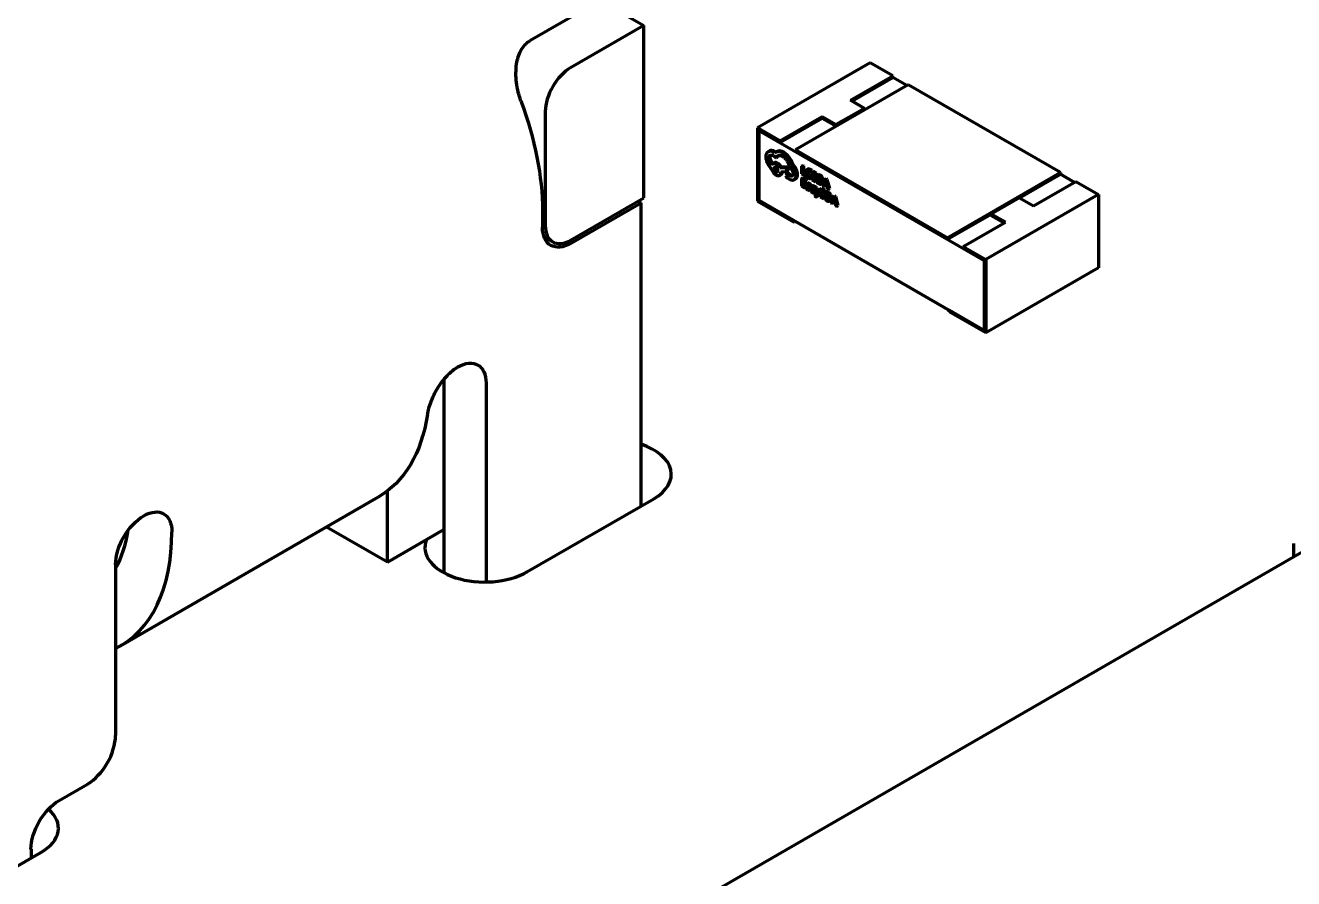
# Model space of a CAD drawing. Header units: millimetres. Extents: x 0 to 1189, y 0 to 841.
# Drawn here: x 632.57 to 638.93, y 229.57 to 233.86 of the extents above; entities that cross this region are included whole.
import ezdxf

# ---------------------------------------------------------------- set-up
doc = ezdxf.new("R2010")
doc.units = ezdxf.units.MM
doc.header["$LTSCALE"] = 0.75
doc.layers.add('Visible', color=7, linetype='Continuous', lineweight=70)

msp = doc.modelspace()

# ---------------------------------------------------------------- linework, layer by layer
at = {"layer": 'Visible', "extrusion": (0, 0.816497, 0.57735)}
for p, q in [((635.4154, 234.0064), (635.6728, 233.8578)), ((635.3832, 233.9434), (635.1004, 233.7801)), ((635.6728, 233.8578), (635.3051, 233.6455)), ((635.6728, 232.9923), (635.6728, 233.8578)), ((636.808, 233.6699), (636.2423, 233.3433)), ((636.9211, 233.6045), (636.808, 233.6699)), ((636.709, 233.4821), (636.9211, 233.6045)), ((636.7161, 233.478), (636.9211, 233.5964)), ((636.9211, 233.5964), (636.9211, 233.6045)), ((636.9919, 233.5556), (636.9211, 233.5964)), ((636.9989, 233.5596), (636.4332, 233.233)), ((637.7626, 233.1187), (636.9989, 233.5596)), ((636.7797, 233.4412), (636.709, 233.4821)), ((635.1778, 233.4251), (635.1778, 232.8535)), ((636.3555, 233.2779), (636.5676, 233.4004)), ((636.5676, 233.4004), (636.6383, 233.3596)), ((636.5676, 233.3923), (636.5676, 233.4004)), ((636.7797, 233.4412), (636.6383, 233.3596)), ((636.7797, 233.4331), (636.7797, 233.4412)), ((636.3555, 233.2779), (636.2423, 233.3433)), ((636.2423, 233.3433), (636.2423, 232.9758)), ((636.2494, 233.331), (636.2494, 232.9799)), ((636.3555, 233.2698), (636.2494, 233.331)), ((636.2494, 233.331), (637.3808, 232.6778)), ((636.2494, 233.331), (636.2494, 232.9799)), ((636.3555, 233.2698), (636.5676, 233.3923)), ((636.5676, 233.3923), (636.6383, 233.3514)), ((636.6383, 233.3514), (636.6383, 233.3596)), ((636.3555, 233.2698), (636.3555, 233.2779)), ((636.2958, 233.2234), (636.3029, 233.2274)), ((636.3339, 233.2209), (636.341, 233.225)), ((636.4332, 233.233), (637.1969, 232.7921)), ((636.4332, 233.233), (636.4332, 233.2249)), ((636.4332, 233.2249), (637.1969, 232.784)), ((636.3195, 233.1635), (636.3266, 233.1676)), ((636.3361, 233.1926), (636.3432, 233.1967)), ((636.3542, 233.1422), (636.3613, 233.1463)), ((636.3862, 233.1431), (636.3542, 233.1422)), ((636.3933, 233.1471), (636.3613, 233.1463)), ((636.3862, 233.1431), (636.3933, 233.1471)), ((636.3936, 233.1242), (636.3862, 233.1431)), ((636.4007, 233.1283), (636.3933, 233.1471)), ((636.4003, 233.1842), (636.4074, 233.1883)), ((636.4015, 233.1469), (636.4034, 233.1458)), ((636.4132, 233.155), (636.4202, 233.1591)), ((636.4643, 233.1512), (636.4713, 233.1553)), ((636.4686, 233.1487), (636.4643, 233.1512)), ((636.4643, 233.1512), (636.4643, 233.1125)), ((636.4686, 233.1487), (636.4757, 233.1528)), ((636.4686, 233.1144), (636.4686, 233.1487)), ((636.4757, 233.1528), (636.4713, 233.1553)), ((636.4757, 233.1185), (636.4757, 233.1528)), ((636.3532, 233.1049), (636.3603, 233.109)), ((636.3602, 233.1231), (636.3936, 233.1242)), ((636.3602, 233.1203), (636.3602, 233.1231)), ((636.3874, 233.1098), (636.3945, 233.1139)), ((636.3922, 233.0925), (636.4063, 233.0844)), ((636.3936, 233.1242), (636.4007, 233.1283)), ((636.4048, 233.102), (636.3941, 233.1082)), ((636.4119, 233.1061), (636.4012, 233.1123)), ((636.4048, 233.102), (636.4119, 233.1061)), ((636.427, 233.0836), (636.4341, 233.0877)), ((636.4643, 233.1125), (636.482, 233.1023)), ((636.4643, 233.0898), (636.4713, 233.0938)), ((636.4816, 233.0798), (636.4643, 233.0898)), ((636.4643, 233.0898), (636.4643, 233.051)), ((636.4686, 233.1144), (636.4757, 233.1185)), ((636.482, 233.1067), (636.4686, 233.1144)), ((636.4686, 233.0704), (636.4686, 233.0828)), ((636.4686, 233.0828), (636.4816, 233.0753)), ((636.4886, 233.0839), (636.4713, 233.0938)), ((636.484, 233.1137), (636.4757, 233.1185)), ((636.4757, 233.0745), (636.4757, 233.0787)), ((636.4816, 233.0798), (636.4886, 233.0839)), ((636.4816, 233.0753), (636.4816, 233.0798)), ((636.4816, 233.0753), (636.4886, 233.0794)), ((636.482, 233.1067), (636.4854, 233.1086)), ((636.482, 233.1023), (636.482, 233.1067)), ((636.482, 233.1023), (636.4869, 233.1051)), ((636.4883, 233.1324), (636.4954, 233.1365)), ((636.4886, 233.0794), (636.4886, 233.0839)), ((636.5085, 233.1248), (636.5155, 233.1289)), ((636.5085, 233.1196), (636.5085, 233.1248)), ((636.5085, 233.1196), (636.5155, 233.1236)), ((636.5085, 233.0934), (636.5152, 233.0972)), ((636.5085, 233.0886), (636.5085, 233.0934)), ((636.5085, 233.0886), (636.5152, 233.0925)), ((636.5152, 233.1218), (636.5223, 233.1259)), ((636.5325, 233.1119), (636.5152, 233.1218)), ((636.5152, 233.1218), (636.5152, 233.0831)), ((636.5152, 233.0831), (636.5332, 233.0727)), ((636.5155, 233.1236), (636.5155, 233.1289)), ((636.5195, 233.1025), (636.5195, 233.1149)), ((636.5195, 233.1149), (636.5325, 233.1074)), ((636.5195, 233.1025), (636.5266, 233.1066)), ((636.5315, 233.0956), (636.5195, 233.1025)), ((636.5195, 233.085), (636.5195, 233.098)), ((636.5195, 233.098), (636.5315, 233.0911)), ((636.5195, 233.085), (636.5266, 233.0891)), ((636.5332, 233.0771), (636.5195, 233.085)), ((636.5395, 233.1159), (636.5223, 233.1259)), ((636.5266, 233.1066), (636.5266, 233.1108)), ((636.5386, 233.0996), (636.5266, 233.1066)), ((636.5266, 233.0891), (636.5266, 233.094)), ((636.5396, 233.0816), (636.5266, 233.0891)), ((636.5315, 233.0956), (636.5386, 233.0996)), ((636.5315, 233.0911), (636.5315, 233.0956)), ((636.5315, 233.0911), (636.5386, 233.0952)), ((636.5325, 233.1119), (636.5395, 233.1159)), ((636.5325, 233.1074), (636.5325, 233.1119)), ((636.5325, 233.1074), (636.5395, 233.1115)), ((636.5332, 233.0771), (636.5396, 233.0808)), ((636.5332, 233.0727), (636.5332, 233.0771)), ((636.5332, 233.0727), (636.5396, 233.0763)), ((636.5386, 233.0952), (636.5386, 233.0996)), ((636.5395, 233.1115), (636.5395, 233.1159)), ((636.5396, 233.1078), (636.5466, 233.1118)), ((636.5491, 233.1022), (636.5396, 233.1078)), ((636.5396, 233.1078), (636.5396, 233.069)), ((636.5439, 233.1008), (636.5439, 233.0709)), ((636.549, 233.0979), (636.5439, 233.1008)), ((636.5439, 233.0709), (636.551, 233.075)), ((636.5562, 233.1063), (636.5466, 233.1118)), ((636.551, 233.0966), (636.551, 233.075)), ((636.551, 233.075), (636.5558, 233.0722)), ((636.5815, 233.0835), (636.5688, 233.0522)), ((636.5832, 233.0749), (636.5781, 233.0617)), ((636.5815, 233.0835), (636.5886, 233.0876)), ((636.5862, 233.0809), (636.5815, 233.0835)), ((636.5838, 233.0773), (636.5837, 233.0773)), ((636.5862, 233.0809), (636.5932, 233.0849)), ((636.5989, 233.0347), (636.5862, 233.0809)), ((636.5932, 233.0849), (636.5886, 233.0876)), ((636.606, 233.0388), (636.5932, 233.0849)), ((637.1969, 232.7921), (637.7626, 233.1187)), ((637.5575, 232.9922), (637.7626, 233.1106)), ((637.7626, 233.1187), (637.7626, 233.1106)), ((637.8333, 233.0697), (637.7626, 233.1106)), ((636.4643, 233.051), (636.4823, 233.0406)), ((636.4686, 233.0704), (636.4757, 233.0745)), ((636.4806, 233.0635), (636.4686, 233.0704)), ((636.4686, 233.0529), (636.4686, 233.066)), ((636.4686, 233.066), (636.4806, 233.059)), ((636.4686, 233.0529), (636.4757, 233.057)), ((636.4823, 233.045), (636.4686, 233.0529)), ((636.4877, 233.0676), (636.4757, 233.0745)), ((636.4757, 233.057), (636.4757, 233.0619)), ((636.4876, 233.0501), (636.4757, 233.057)), ((636.4806, 233.0635), (636.4877, 233.0676)), ((636.4806, 233.059), (636.4806, 233.0635)), ((636.4806, 233.059), (636.4877, 233.0631)), ((636.4823, 233.045), (636.4865, 233.0474)), ((636.4823, 233.0406), (636.4823, 233.045)), ((636.4823, 233.0406), (636.4866, 233.0431)), ((636.4877, 233.0631), (636.4877, 233.0676)), ((636.4883, 233.0507), (636.4954, 233.0547)), ((636.4887, 233.0627), (636.4958, 233.0667)), ((636.4887, 233.0627), (636.4887, 233.0579)), ((636.5014, 233.0472), (636.4943, 233.0501)), ((636.5014, 233.0435), (636.4958, 233.0458)), ((636.4998, 233.0325), (636.5014, 233.0334)), ((636.5013, 233.0339), (636.5014, 233.0339)), ((636.5014, 233.0408), (636.5014, 233.0435)), ((636.5014, 233.0339), (636.5014, 233.0296)), ((636.5014, 233.0296), (636.5056, 233.0272)), ((636.5056, 233.0272), (636.5056, 233.045)), ((636.5056, 233.0272), (636.5127, 233.0312)), ((636.5113, 233.0299), (636.517, 233.0331)), ((636.5113, 233.0299), (636.5113, 233.0248)), ((636.5127, 233.0478), (636.5127, 233.049)), ((636.5127, 233.0312), (636.5127, 233.0387)), ((636.5131, 233.048), (636.5201, 233.0521)), ((636.5258, 233.018), (636.5328, 233.0221)), ((636.5263, 233.0423), (636.5334, 233.0464)), ((636.5263, 233.0376), (636.5263, 233.0423)), ((636.5263, 233.0376), (636.53, 233.0397)), ((636.5297, 233.0409), (636.5367, 233.045)), ((636.5344, 233.0382), (636.5297, 233.0409)), ((636.5297, 233.0409), (636.5391, 233.0079)), ((636.5334, 233.0431), (636.5334, 233.0464)), ((636.5344, 233.0382), (636.5414, 233.0423)), ((636.5406, 233.0138), (636.5344, 233.0382)), ((636.5414, 233.0423), (636.5367, 233.045)), ((636.5396, 233.069), (636.5488, 233.0637)), ((636.5406, 233.0138), (636.5424, 233.0149)), ((636.5411, 233.0112), (636.5406, 233.0138)), ((636.5411, 233.0112), (636.5413, 233.0113)), ((636.5461, 233.0243), (636.5414, 233.0423)), ((636.5483, 233.0302), (636.5418, 233.0131)), ((636.5418, 233.0021), (636.5527, 233.0277)), ((636.5439, 233.0709), (636.5488, 233.0681)), ((636.5483, 233.0302), (636.5554, 233.0343)), ((636.5527, 233.0277), (636.5483, 233.0302)), ((636.5489, 233.0062), (636.5572, 233.0258)), ((636.5527, 233.0277), (636.5572, 233.0303)), ((636.5572, 233.0332), (636.5554, 233.0343)), ((636.5572, 233.0361), (636.5643, 233.0402)), ((636.5745, 233.0261), (636.5572, 233.0361)), ((636.5572, 233.0361), (636.5572, 232.9974)), ((636.5615, 233.0168), (636.5615, 233.0292)), ((636.5615, 233.0292), (636.5745, 233.0217)), ((636.5615, 233.0168), (636.5686, 233.0208)), ((636.5735, 233.0098), (636.5615, 233.0168)), ((636.5615, 232.9993), (636.5615, 233.0123)), ((636.5615, 233.0123), (636.5735, 233.0054)), ((636.5623, 233.0618), (636.5693, 233.0659)), ((636.5816, 233.0302), (636.5643, 233.0402)), ((636.5686, 233.0208), (636.5686, 233.0251)), ((636.5806, 233.0139), (636.5686, 233.0208)), ((636.5688, 233.0522), (636.5735, 233.0494)), ((636.5735, 233.0494), (636.5768, 233.0581)), ((636.5735, 233.0494), (636.5806, 233.0535)), ((636.5735, 233.0098), (636.5806, 233.0139)), ((636.5745, 233.0261), (636.5816, 233.0302)), ((636.5745, 233.0217), (636.5745, 233.0261)), ((636.5745, 233.0217), (636.5816, 233.0258)), ((636.5768, 233.0581), (636.5907, 233.0501)), ((636.5781, 233.0617), (636.5852, 233.0658)), ((636.5781, 233.0617), (636.5894, 233.0552)), ((636.5806, 233.0535), (636.5813, 233.0555)), ((636.5806, 233.0095), (636.5806, 233.0139)), ((636.5816, 233.0258), (636.5816, 233.0302)), ((636.5816, 233.022), (636.5887, 233.0261)), ((636.5912, 233.0165), (636.5816, 233.022)), ((636.5816, 233.022), (636.5816, 232.9833)), ((636.5894, 233.0552), (636.5843, 233.0743)), ((636.586, 233.0679), (636.5852, 233.0658)), ((636.5852, 233.0658), (636.5868, 233.0649)), ((636.5859, 233.0151), (636.5859, 232.9852)), ((636.591, 233.0121), (636.5859, 233.0151)), ((636.5982, 233.0206), (636.5887, 233.0261)), ((636.5907, 233.0501), (636.5942, 233.0375)), ((636.5942, 233.0375), (636.5989, 233.0347)), ((636.5989, 233.0347), (636.606, 233.0388)), ((637.6283, 232.9513), (637.8404, 233.0738)), ((637.8404, 233.0738), (637.9535, 233.0085)), ((635.3051, 232.7801), (635.6728, 232.9923)), ((635.3051, 232.7637), (635.6587, 232.9679)), ((635.6445, 232.976), (635.6587, 232.9679)), ((635.6587, 231.4451), (635.6587, 232.9679)), ((636.2423, 232.9758), (636.4262, 232.8697)), ((636.2494, 232.9799), (636.4262, 232.8779)), ((636.2494, 232.9799), (637.3808, 232.3267)), ((636.5305, 233.0044), (636.5376, 233.0085)), ((636.5305, 233.0044), (636.5305, 233.0001)), ((636.5391, 233.0079), (636.5372, 233.0039)), ((636.5385, 232.9977), (636.5456, 233.0018)), ((636.5413, 233.0112), (636.5411, 233.0112)), ((636.5572, 232.9974), (636.5753, 232.9869)), ((636.5615, 232.9993), (636.5686, 233.0034)), ((636.5753, 232.9914), (636.5615, 232.9993)), ((636.5686, 233.0034), (636.5686, 233.0082)), ((636.5816, 232.9959), (636.5686, 233.0034)), ((636.5735, 233.0054), (636.5735, 233.0098)), ((636.5735, 233.0054), (636.5806, 233.0095)), ((636.5753, 232.9914), (636.5816, 232.995)), ((636.5753, 232.9869), (636.5753, 232.9914)), ((636.5753, 232.9869), (636.5816, 232.9906)), ((636.5816, 232.9833), (636.5908, 232.978)), ((636.5859, 232.9852), (636.593, 232.9893)), ((636.5859, 232.9852), (636.5908, 232.9824)), ((636.593, 233.0109), (636.593, 232.9893)), ((636.593, 232.9893), (636.5979, 232.9865)), ((636.6043, 232.9761), (636.6113, 232.9802)), ((636.6236, 232.9978), (636.6108, 232.9664)), ((636.6108, 232.9664), (636.6156, 232.9637)), ((636.6156, 232.9637), (636.6188, 232.9724)), ((636.6156, 232.9637), (636.6226, 232.9678)), ((636.6188, 232.9724), (636.6328, 232.9643)), ((636.6252, 232.9892), (636.6202, 232.976)), ((636.6202, 232.976), (636.6272, 232.9801)), ((636.6202, 232.976), (636.6314, 232.9695)), ((636.6226, 232.9678), (636.6234, 232.9698)), ((636.6236, 232.9978), (636.6306, 233.0019)), ((636.6282, 232.9951), (636.6236, 232.9978)), ((636.6258, 232.9915), (636.6257, 232.9916)), ((636.6314, 232.9695), (636.6263, 232.9885)), ((636.628, 232.9822), (636.6272, 232.9801)), ((636.6272, 232.9801), (636.6288, 232.9791)), ((636.6282, 232.9951), (636.6353, 232.9992)), ((636.641, 232.949), (636.6282, 232.9951)), ((636.6353, 232.9992), (636.6306, 233.0019)), ((636.6328, 232.9643), (636.6362, 232.9518)), ((636.648, 232.9531), (636.6353, 232.9992)), ((636.6362, 232.9518), (636.641, 232.949)), ((636.641, 232.949), (636.648, 232.9531)), ((637.9535, 233.0085), (637.3878, 232.6819)), ((637.5575, 232.9922), (637.4161, 232.9105)), ((637.5575, 232.9922), (637.6283, 232.9513)), ((637.9535, 233.0085), (637.9535, 232.6411)), ((635.1637, 232.927), (635.1637, 232.8454)), ((637.1969, 232.784), (637.4161, 232.9105)), ((637.4161, 232.9024), (637.4161, 232.9105)), ((637.4868, 232.8697), (637.4161, 232.9105)), ((637.4798, 232.8656), (637.4161, 232.9024)), ((636.4262, 232.8697), (636.4262, 232.8779)), ((636.4332, 232.8738), (636.4262, 232.8697)), ((637.2747, 232.7472), (637.4868, 232.8697)), ((635.1715, 232.7963), (635.2151, 232.7711)), ((637.1969, 232.7921), (637.1969, 232.784)), ((637.2747, 232.7472), (637.3878, 232.6819)), ((637.2747, 232.7391), (637.2747, 232.7472)), ((637.2747, 232.7391), (637.3808, 232.6778)), ((637.3808, 232.6778), (637.3808, 232.3267)), ((637.3808, 232.6778), (637.3808, 232.3267)), ((637.3878, 232.6819), (637.3878, 232.3145)), ((637.9535, 232.6411), (637.3878, 232.3145)), ((637.3808, 232.3267), (637.204, 232.4288)), ((637.204, 232.4206), (637.204, 232.4288)), ((637.3878, 232.3145), (637.204, 232.4206)), ((634.6687, 232.0809), (634.6687, 231.1106)), ((634.8808, 232.0615), (634.8808, 231.0638)), ((639.6721, 231.6163), (634.4899, 228.6243)), ((634.3391, 231.4893), (633.0451, 230.7422)), ((634.3859, 231.1634), (634.3859, 231.5207)), ((635.086, 231.1145), (635.7224, 231.4819)), ((634.3859, 231.1634), (634.0802, 231.3399)), ((634.3859, 231.1634), (634.6687, 231.3267)), ((638.9333, 231.2569), (638.9333, 231.1897)), ((633.0212, 231.1512), (633.0212, 230.2938)), ((632.7383, 229.9672), (632.8797, 230.0489)), ((632.2221, 229.461), (632.6464, 229.7059)), ((632.5969, 229.7223), (632.5969, 229.6774))]:
    msp.add_line(p, q, dxfattribs=at)
at = {"layer": 'Visible', "extrusion": (-1e-16, -1e-16, -1)}
msp.add_arc((-636.3483, 233.1358), 0.00992, 287.9861, 300.75635, dxfattribs=at)
at = {"layer": 'Visible'}
for centre, major_axis, ratio, start_param, end_param in [((635.3051, 233.4986), (0.09, 0.1559), 0.57735, 0.785398, 2.356194), ((636.3248, 233.1685), (-0.0282, 0.0553), 0.553213, -0.705354, 0.029236), ((636.3319, 233.1726), (-0.0282, 0.0553), 0.553213, -0.705354, 0.029236), ((636.375, 233.1181), (-0.0386, 0.1041), 0.491604, -0.535735, -0.055752), ((636.382, 233.1222), (-0.0386, 0.1041), 0.491604, -0.535735, -0.055752), ((636.3697, 233.1557), (-0.0339, 0.0652), 0.554388, -1.417289, -0.714519), ((636.3768, 233.1598), (-0.0339, 0.0652), 0.554388, -1.417289, -0.714519), ((636.3967, 233.2738), (0.0639, 0.1476), 0.666753, 2.660888, 2.930828), ((636.3356, 233.1347), (-0.017, 0.0289), 0.596631, 4.624669, 5.472477), ((636.3426, 233.1387), (-0.017, 0.0289), 0.596631, 4.624669, 5.472477), ((636.3683, 233.1715), (-0.0383, 0.0552), 0.502352, 4.091509, 4.596571), ((636.3754, 233.1756), (-0.0383, 0.0552), 0.502352, 4.091509, 4.596571), ((636.401, 233.1341), (-0.025, 0.051), 0.537753, 2.54468, 3.215951), ((636.4081, 233.1382), (-0.025, 0.051), 0.537753, 3.178467, 3.215951), ((637.9348, 233.4321), (1.4507, 0.3192), 0.148855, 3.108847, 3.185894), ((636.312, 233.0522), (0.2014, 0.0643), 0.308834, 0.143745, 0.273833), ((636.3191, 233.0563), (0.2014, 0.0643), 0.308834, 0.143745, 0.273833), ((634.9385, 231.5146), (1.6166, 1.5785), 0.109901, -0.02302, 0.030845), ((635.8871, 232.8111), (0.6735, 0.2738), 0.177441, -0.072002, 0.032442), ((635.4758, 234.6831), (-1.0834, 1.6164), 0.05128, 3.136693, 3.217954), ((632.7927, 237.9085), (-3.7775, 4.842), 0.034864, 3.134509, 3.186252), ((637.0811, 233.6102), (0.5906, 0.5743), 0.135839, 3.111025, 3.180015), ((636.5735, 232.9243), (-0.0819, 0.1221), 0.104813, -0.009222, 0.154953), ((636.5852, 233.1303), (0.092, 0.0922), 0.261584, 3.080338, 3.211311), ((636.1617, 233.9249), (-0.3375, 0.8927), 0.062787, 3.064998, 3.183795), ((636.4178, 233.2644), (-0.0811, 0.2286), 0.109765, 3.013588, 3.170755), ((636.5922, 233.1343), (0.0921, 0.0921), 0.261586, 3.083872, 3.190808), ((636.6193, 233.0485), (0.108, 0.0049), 0.319084, 3.126988, 3.275741), ((636.9551, 233.5857), (0.4402, 0.5643), 0.187098, 3.104734, 3.167739), ((636.6436, 232.9602), (-0.1313, 0.0814), 0.094143, 0.144925, 0.352859), ((636.321, 233.4088), (-0.2048, 0.3908), 0.096093, 2.991007, 3.117389), ((636.4584, 233.064), (-0.0682, 0.0401), 0.149517, 3.38059, 3.658147), ((636.2667, 233.3275), (-0.2594, 0.3092), 0.084584, 3.097968, 3.242049), ((636.1684, 233.0074), (0.359, 0.0151), 0.171204, -0.007181, 0.081368), ((636.4654, 233.0681), (-0.0682, 0.0401), 0.149517, 3.483695, 3.658147), ((636.2738, 233.3315), (-0.2594, 0.3092), 0.084584, 3.126676, 3.205161), ((635.5018, 235.1809), (-1.0567, 2.1146), 0.047158, 3.070324, 3.14354), ((634.7292, 237.4941), (-1.8321, 4.4327), 0.041368, 3.087819, 3.144499), ((635.5089, 235.185), (-1.0567, 2.1146), 0.047158, 3.070324, 3.106901), ((632.7857, 237.9044), (-3.7775, 4.842), 0.034864, 3.134509, 3.186252), ((634.9805, 231.4289), (1.6166, 1.5785), 0.109901, -0.02302, 0.030845), ((635.5439, 235.0952), (-1.0567, 2.1146), 0.047158, 3.070324, 3.14354), ((634.7713, 237.4084), (-1.8321, 4.4328), 0.041368, 3.087819, 3.144499), ((635.5509, 235.0993), (-1.0567, 2.1146), 0.047158, 3.070324, 3.106901), ((635.9291, 232.7254), (0.6735, 0.2738), 0.177441, -0.072002, 0.032442), ((635.5178, 234.5973), (-1.0834, 1.6164), 0.05128, 3.136693, 3.217954), ((632.8277, 237.8187), (-3.7775, 4.842), 0.034864, 3.134509, 3.186252), ((632.8347, 237.8228), (-3.7775, 4.842), 0.034864, 3.134509, 3.186252), ((635.3051, 232.927), (0.09, 0.1559), 0.57735, 2.356194, 3.926991), ((635.5103, 231.6044), (0.3, 0), 0.57735, -0.785398, 1.0533), ((632.4201, 231.8248), (-0.475, 0.8227), 0.57735, 3.464036, 3.773978), ((632.4201, 231.8248), (-0.625, 1.0825), 0.57735, 3.103957, 3.926991), ((634.8739, 231.2369), (0.3, 0), 0.57735, 2.911046, 5.497787), ((632.8797, 230.2122), (0.1, 0.1732), 0.57735, 3.926991, 5.497787), ((632.4342, 229.8284), (0.3, 0), 0.57735, -0.785398, 0.583912)]:
    msp.add_ellipse(centre, major_axis=major_axis, ratio=ratio, start_param=start_param, end_param=end_param, dxfattribs=at)
at = {"layer": 'Visible', "extrusion": (0, -3e-16, -1)}
msp.add_ellipse((634.2798, 233.4373), major_axis=(-0.625, 1.0825), ratio=0.57735, start_param=1.85554, end_param=2.356194, dxfattribs=at)
at = {"layer": 'Visible', "extrusion": (-3e-16, -2e-16, -1)}
for centre, major_axis, ratio, start_param, end_param in [((636.3279, 233.1877), (-0.0148, 0.0178), 0.413003, 0.840225, 1.634144), ((636.7567, 232.8495), (-0.2405, 0.1906), 0.028433, -0.215666, -0.079419)]:
    msp.add_ellipse(centre, major_axis=major_axis, ratio=ratio, start_param=start_param, end_param=end_param, dxfattribs=at)
at = {"layer": 'Visible', "extrusion": (-4e-16, -1e-16, -1)}
for centre, major_axis, ratio, start_param, end_param in [((637.0439, 233.8933), (0.5455, 0.7966), 0.14791, 3.130211, 3.21592), ((637.051, 233.8974), (0.5455, 0.7966), 0.14791, 3.130211, 3.21592), ((635.1262, 231.9289), (1.3729, 1.1257), 0.070289, -0.026486, 0.057567)]:
    msp.add_ellipse(centre, major_axis=major_axis, ratio=ratio, start_param=start_param, end_param=end_param, dxfattribs=at)
at = {"layer": 'Visible', "extrusion": (-2e-16, -2e-16, -1)}
for centre, major_axis, ratio, start_param, end_param in [((636.331, 233.5467), (-0.1793, 0.4528), 0.121998, 3.173048, 3.2943), ((636.3381, 233.5507), (-0.1793, 0.4528), 0.121998, 3.178831, 3.2943), ((635.0891, 234.9313), (-1.4334, 1.909), 0.02264, 3.11145, 3.194626), ((635.3051, 232.927), (0.1, 0.1732), 0.57735, 2.356194, 3.926991), ((634.7394, 231.9799), (0.1, 0.1732), 0.57735, -0.785398, 0.785398), ((633.1626, 231.2328), (0.1, 0.1732), 0.57735, 3.926991, 7.068583), ((632.7383, 229.8039), (0.1, 0.1732), 0.57735, 3.926991, 5.497787)]:
    msp.add_ellipse(centre, major_axis=major_axis, ratio=ratio, start_param=start_param, end_param=end_param, dxfattribs=at)
at = {"layer": 'Visible', "extrusion": (-1e-16, -3e-16, -1)}
msp.add_ellipse((636.5403, 233.0166), major_axis=(-0.0241, 0.027), ratio=0.193771, start_param=-0.214027, end_param=0.109376, dxfattribs=at)
at = {"layer": 'Visible', "extrusion": (0, -1e-16, -1)}
msp.add_ellipse((633.7141, 232.5719), major_axis=(-0.625, 1.0825), ratio=0.57735, start_param=2.516885, end_param=3.141593, dxfattribs=at)
at = {"layer": 'Visible'}
for points, knots in [([(635.0552, 233.4796), (635.045, 233.5071), (635.0372, 233.5388), (635.0295, 233.6027), (635.0296, 233.6349), (635.0375, 233.6875), (635.0445, 233.712), (635.067, 233.7531), (635.0825, 233.7698), (635.1004, 233.7801)], [-0.09817288, -0.09817288, -0.09817288, -0.09817288, -0.08911996, -0.08911996, -0.08006704, -0.08006704, -0.07249006, -0.07249006, -0.06491309, -0.06491309, -0.06491309, -0.06491309]), ([(636.2958, 233.2234), (636.2922, 233.2213), (636.2894, 233.218), (636.2856, 233.2095), (636.2846, 233.2043), (636.2846, 233.1984)], [-0.004286491, -0.004286491, -0.004286491, -0.004286491, -0.002143004, -0.002143004, 0, 0, 0, 0]), ([(636.2996, 233.1903), (636.2996, 233.1939), (636.3002, 233.1971), (636.3026, 233.2024), (636.3044, 233.2044), (636.3089, 233.207), (636.3115, 233.2075), (636.3173, 233.2069), (636.3204, 233.2059), (636.3235, 233.2041)], [-0.005326901, -0.005326901, -0.005326901, -0.005326901, -0.004007531, -0.004007531, -0.002663451, -0.002663451, -0.00131937, -0.00131937, 0, 0, 0, 0]), ([(636.3067, 233.1944), (636.3067, 233.198), (636.3073, 233.2012), (636.309, 233.205), (636.3097, 233.2062), (636.3105, 233.2071)], [-0.005326901, -0.005326901, -0.005326901, -0.005326901, -0.004007531, -0.004007531, -0.003379198, -0.003379198, -0.003379198, -0.003379198]), ([(636.3361, 233.1926), (636.3373, 233.1959), (636.3389, 233.1985), (636.3431, 233.2027), (636.3456, 233.2041), (636.3512, 233.2055), (636.3543, 233.2055), (636.3609, 233.2041), (636.3645, 233.2027), (636.3681, 233.2006)], [-0.005966052, -0.005966052, -0.005966052, -0.005966052, -0.004463497, -0.004463497, -0.002980036, -0.002980036, -0.001522755, -0.001522755, 0, 0, 0, 0]), ([(636.2846, 233.1984), (636.2846, 233.1929), (636.2855, 233.187), (636.2889, 233.1747), (636.2914, 233.1685), (636.2946, 233.1626)], [-0.004041632, -0.004041632, -0.004041632, -0.004041632, -0.00202035, -0.00202035, 0, 0, 0, 0]), ([(636.3139, 233.1567), (636.3118, 233.159), (636.3098, 233.1616), (636.3063, 233.1672), (636.3048, 233.1701), (636.3023, 233.176), (636.3013, 233.1789), (636.3, 233.1847), (636.2996, 233.1876), (636.2996, 233.1903)], [-0.003926653, -0.003926653, -0.003926653, -0.003926653, -0.002936284, -0.002936284, -0.001949231, -0.001949231, -0.000991629, -0.000991629, 0, 0, 0, 0]), ([(636.319, 233.1632), (636.3176, 233.1649), (636.3163, 233.1666), (636.3134, 233.1713), (636.3118, 233.1742), (636.3093, 233.1801), (636.3084, 233.183), (636.307, 233.1888), (636.3067, 233.1917), (636.3067, 233.1944)], [-0.00360109, -0.00360109, -0.00360109, -0.00360109, -0.002936284, -0.002936284, -0.001949231, -0.001949231, -0.000991629, -0.000991629, 0, 0, 0, 0]), ([(636.3364, 233.1619), (636.3339, 233.1634), (636.3315, 233.1643), (636.3268, 233.1652), (636.3247, 233.1652), (636.3207, 233.1643), (636.319, 233.1634), (636.316, 233.1606), (636.3148, 233.1589), (636.3139, 233.1567)], [-0.004130126, -0.004130126, -0.004130126, -0.004130126, -0.003085193, -0.003085193, -0.002073142, -0.002073142, -0.001037685, -0.001037685, 0, 0, 0, 0]), ([(636.3434, 233.166), (636.341, 233.1674), (636.3385, 233.1684), (636.3339, 233.1693), (636.3318, 233.1693), (636.3287, 233.1686), (636.3276, 233.1682), (636.3266, 233.1676)], [-0.004130126, -0.004130126, -0.004130126, -0.004130126, -0.003085193, -0.003085193, -0.002073142, -0.002073142, -0.001475113, -0.001475113, -0.001475113, -0.001475113]), ([(636.3361, 233.1447), (636.3355, 233.1451), (636.3348, 233.1454), (636.3336, 233.1458), (636.333, 233.1459), (636.3313, 233.146), (636.3302, 233.1458), (636.3286, 233.1448), (636.3279, 233.144), (636.327, 233.142), (636.3268, 233.1407), (636.3268, 233.1379), (636.327, 233.1364), (636.3279, 233.1334), (636.3286, 233.1319), (636.3302, 233.1289), (636.3313, 233.1275), (636.333, 233.1257), (636.3336, 233.1251), (636.3348, 233.1241), (636.3355, 233.1236), (636.3361, 233.1232)], [-0.004146106, -0.004146106, -0.004146106, -0.004146106, -0.00387076, -0.00387076, -0.003601393, -0.003601393, -0.003083102, -0.003083102, -0.002583847, -0.002583847, -0.002073053, -0.002073053, -0.001562259, -0.001562259, -0.001063004, -0.001063004, -0.000544713, -0.000544713, -0.000275346, -0.000275346, 0, 0, 0, 0]), ([(636.3341, 233.1456), (636.334, 233.1449), (636.3339, 233.1442), (636.3339, 233.142), (636.3341, 233.1405), (636.335, 233.1375), (636.3357, 233.1359), (636.3373, 233.133), (636.3383, 233.1316), (636.34, 233.1297), (636.3406, 233.1292), (636.3419, 233.1281), (636.3425, 233.1277), (636.3432, 233.1273)], [-0.002360985, -0.002360985, -0.002360985, -0.002360985, -0.002073053, -0.002073053, -0.001562259, -0.001562259, -0.001063004, -0.001063004, -0.000544713, -0.000544713, -0.000275346, -0.000275346, 0, 0, 0, 0]), ([(636.3137, 233.1384), (636.3145, 233.1352), (636.3156, 233.132), (636.3186, 233.1257), (636.3203, 233.1226), (636.3243, 233.117), (636.3265, 233.1145), (636.3313, 233.1099), (636.3338, 233.108), (636.3364, 233.1066)], [-0.004229009, -0.004229009, -0.004229009, -0.004229009, -0.003170368, -0.003170368, -0.002124712, -0.002124712, -0.001080746, -0.001080746, 0, 0, 0, 0]), ([(634.5866, 231.9048), (634.5895, 231.9235), (634.5954, 231.9459), (634.6133, 231.9925), (634.6252, 232.0167), (634.6516, 232.0596), (634.6677, 232.0812), (634.7027, 232.1179), (634.7217, 232.1329), (634.7394, 232.1432)], [-0.0302194, -0.0302194, -0.0302194, -0.0302194, -0.02264472, -0.02264472, -0.01507005, -0.01507005, -0.00753502, -0.00753502, 0, 0, 0, 0])]:
    msp.add_open_spline(points, degree=3, knots=knots, dxfattribs=at)
at = {"layer": 'Visible', "extrusion": (-3.2761e-09, -4.84901e-09, 1)}
msp.add_open_spline([(636.3287, 233.217), (636.3268, 233.2184), (636.3251, 233.2196), (636.3232, 233.2207)], degree=3, dxfattribs=at)
at = {"layer": 'Visible'}
for points in [[(636.3392, 233.2231), (636.3352, 233.2221), (636.3318, 233.2199), (636.3287, 233.217)], [(636.3351, 233.2216), (636.3335, 233.2228), (636.332, 233.2239), (636.3303, 233.2248)], [(636.3463, 233.2272), (636.3444, 233.2267), (636.3426, 233.226), (636.341, 233.225)], [(636.3432, 233.1967), (636.3443, 233.1999), (636.346, 233.2026), (636.348, 233.2047)], [(636.3853, 233.105), (636.3853, 233.1006), (636.3884, 233.095), (636.3922, 233.0925)], [(636.4882, 233.1324), (636.485, 233.1304), (636.4833, 233.1264), (636.4833, 233.1201)], [(636.4877, 233.1036), (636.4905, 233.0984), (636.4944, 233.0945), (636.4992, 233.0917)], [(636.4879, 233.1178), (636.4879, 233.1227), (636.4891, 233.1259), (636.4914, 233.1274)], [(636.4912, 233.1048), (636.489, 233.1088), (636.4879, 233.1132), (636.4879, 233.1178)], [(636.5005, 233.131), (636.4955, 233.1338), (636.4914, 233.1343), (636.4882, 233.1324)], [(636.4914, 233.1274), (636.4938, 233.1289), (636.4968, 233.1286), (636.5006, 233.1264)], [(636.4983, 233.1089), (636.4961, 233.1129), (636.495, 233.1172), (636.495, 233.1219)], [(636.5076, 233.135), (636.5026, 233.1379), (636.4985, 233.1384), (636.4953, 233.1365)], [(636.5618, 233.0898), (636.5585, 233.0952), (636.5542, 233.0993), (636.5491, 233.1022)], [(636.5689, 233.0939), (636.5655, 233.0992), (636.5613, 233.1034), (636.5562, 233.1063)], [(636.4863, 233.0457), (636.4863, 233.0432), (636.487, 233.0409), (636.4884, 233.0386)], [(636.4969, 233.0605), (636.4938, 233.0623), (636.4911, 233.063), (636.4887, 233.0627)], [(636.4887, 233.0579), (636.4911, 233.0588), (636.4937, 233.0584), (636.4965, 233.0568)], [(636.4906, 233.0436), (636.4906, 233.0423), (636.491, 233.041), (636.4918, 233.0397)], [(636.504, 233.0646), (636.5009, 233.0664), (636.4981, 233.0671), (636.4958, 233.0667)], [(636.514, 233.0484), (636.5122, 233.048), (636.5113, 233.0465), (636.5113, 233.0441)], [(636.5169, 233.044), (636.5178, 233.0442), (636.5189, 233.0439), (636.5202, 233.0431)], [(636.5202, 233.0431), (636.5225, 233.0418), (636.5245, 233.0399), (636.5263, 233.0376)], [(636.5277, 233.0509), (636.5251, 233.0524), (636.5229, 233.0529), (636.5211, 233.0525)], [(636.6039, 233.0041), (636.6005, 233.0094), (636.5963, 233.0136), (636.5912, 233.0165)], [(636.6109, 233.0081), (636.6076, 233.0135), (636.6033, 233.0177), (636.5982, 233.0206)]]:
    msp.add_open_spline(points, degree=3, dxfattribs=at)
at = {"layer": 'Visible', "extrusion": (-5.1861e-12, 4.37233e-11, -1)}
msp.add_open_spline([(636.3361, 233.1232), (636.3368, 233.1228), (636.3374, 233.1226), (636.3387, 233.1221), (636.3393, 233.122), (636.341, 233.1219), (636.342, 233.1221), (636.3437, 233.1232), (636.3443, 233.124), (636.3451, 233.1258), (636.3454, 233.1269), (636.3454, 233.13), (636.3452, 233.1315), (636.3443, 233.1346), (636.3436, 233.1361), (636.342, 233.139), (636.341, 233.1404), (636.3393, 233.1423), (636.3387, 233.1429), (636.3374, 233.1439), (636.3368, 233.1443), (636.3361, 233.1447)], degree=3, knots=[-0.005542992, -0.005542992, -0.005542992, -0.005542992, -0.005046049, -0.005046049, -0.004567444, -0.004567444, -0.003626584, -0.003626584, -0.002706807, -0.002706807, -0.002073053, -0.002073053, -0.001562259, -0.001562259, -0.001063004, -0.001063004, -0.000544713, -0.000544713, -0.000275346, -0.000275346, 0, 0, 0, 0], dxfattribs=at)
at = {"layer": 'Visible', "extrusion": (-3.96115e-11, -5.2141e-11, -1)}
msp.add_open_spline([(636.3681, 233.2006), (636.3723, 233.1982), (636.3763, 233.195), (636.384, 233.1871), (636.3874, 233.1827), (636.3934, 233.173), (636.396, 233.1678), (636.3998, 233.1573), (636.401, 233.1519), (636.4015, 233.1469)], degree=3, knots=[-0.006952943, -0.006952943, -0.006952943, -0.006952943, -0.005186764, -0.005186764, -0.00347903, -0.00347903, -0.001759088, -0.001759088, 0, 0, 0, 0], dxfattribs=at)
at = {"layer": 'Visible', "extrusion": (8.19063e-11, 7.02154e-11, -1)}
msp.add_open_spline([(636.4034, 233.1458), (636.4058, 233.1444), (636.4082, 233.1425), (636.4127, 233.1377), (636.4148, 233.1349), (636.4183, 233.1289), (636.4197, 233.1257), (636.4215, 233.1194), (636.422, 233.1164), (636.422, 233.1136)], degree=3, knots=[-0.004157095, -0.004157095, -0.004157095, -0.004157095, -0.003123228, -0.003123228, -0.002078547, -0.002078547, -0.001033867, -0.001033867, 0, 0, 0, 0], dxfattribs=at)
at = {"layer": 'Visible', "extrusion": (-1.73313e-11, -2.19502e-11, -1)}
msp.add_open_spline([(636.4368, 233.1053), (636.4367, 233.1094), (636.4361, 233.1138), (636.4338, 233.1227), (636.4321, 233.1271), (636.428, 233.1359), (636.4254, 233.1402), (636.4197, 233.1482), (636.4166, 233.1519), (636.4132, 233.155)], degree=3, knots=[-0.005926881, -0.005926881, -0.005926881, -0.005926881, -0.004439374, -0.004439374, -0.002979051, -0.002979051, -0.001501714, -0.001501714, 0, 0, 0, 0], dxfattribs=at)
at = {"layer": 'Visible', "extrusion": (1.52272e-10, 5.86105e-11, -1)}
msp.add_open_spline([(636.4439, 233.1094), (636.4438, 233.1135), (636.4432, 233.1178), (636.4409, 233.1267), (636.4392, 233.1312), (636.435, 233.14), (636.4325, 233.1443), (636.4268, 233.1523), (636.4236, 233.1559), (636.4202, 233.1591)], degree=3, knots=[-0.005926881, -0.005926881, -0.005926881, -0.005926881, -0.004439374, -0.004439374, -0.002979051, -0.002979051, -0.001501714, -0.001501714, 0, 0, 0, 0], dxfattribs=at)
at = {"layer": 'Visible', "extrusion": (-2.529e-12, 1.62222e-10, -1)}
msp.add_open_spline([(636.3364, 233.1066), (636.3395, 233.1048), (636.3425, 233.1037), (636.3483, 233.1031), (636.351, 233.1036), (636.3554, 233.1062), (636.3572, 233.1083), (636.3596, 233.1136), (636.3602, 233.1167), (636.3602, 233.1203)], degree=3, knots=[-0.005326901, -0.005326901, -0.005326901, -0.005326901, -0.004007531, -0.004007531, -0.002663451, -0.002663451, -0.00131937, -0.00131937, 0, 0, 0, 0], dxfattribs=at)
at = {"layer": 'Visible', "extrusion": (3.61775e-10, -1.28981e-10, -1)}
msp.add_open_spline([(636.3603, 233.109), (636.3625, 233.1103), (636.3643, 233.1123), (636.3666, 233.1174), (636.3672, 233.1202), (636.3673, 233.1233)], degree=3, knots=[-0.002663451, -0.002663451, -0.002663451, -0.002663451, -0.00131937, -0.00131937, -0.000135724, -0.000135724, -0.000135724, -0.000135724], dxfattribs=at)
at = {"layer": 'Visible', "extrusion": (-8.61269e-11, 1.09239e-10, -1)}
msp.add_open_spline([(636.3927, 233.1093), (636.3886, 233.1117), (636.3853, 233.1097), (636.3853, 233.105)], degree=3, dxfattribs=at)
at = {"layer": 'Visible', "extrusion": (1.54869e-09, 1.23803e-09, -1)}
msp.add_open_spline([(636.3941, 233.1082), (636.3936, 233.1085), (636.3931, 233.109), (636.3927, 233.1093)], degree=3, dxfattribs=at)
at = {"layer": 'Visible', "extrusion": (2.34231e-11, -1.80436e-09, 1)}
msp.add_open_spline([(636.3997, 233.1134), (636.3977, 233.1146), (636.3959, 233.1147), (636.3945, 233.1139)], degree=3, dxfattribs=at)
at = {"layer": 'Visible', "extrusion": (-7.98184e-09, -1.19679e-08, -1)}
msp.add_open_spline([(636.4012, 233.1123), (636.4007, 233.1126), (636.4002, 233.1131), (636.3997, 233.1134)], degree=3, dxfattribs=at)
at = {"layer": 'Visible', "extrusion": (4.48641e-11, -1.10822e-10, -1)}
msp.add_open_spline([(636.422, 233.1136), (636.422, 233.1108), (636.4216, 233.1084), (636.4198, 233.1043), (636.4186, 233.1028), (636.4155, 233.1007), (636.4137, 233.1002), (636.4095, 233.1002), (636.4072, 233.1008), (636.4048, 233.102)], degree=3, knots=[-0.003964741, -0.003964741, -0.003964741, -0.003964741, -0.002952883, -0.002952883, -0.001977521, -0.001977521, -0.0010077, -0.0010077, 0, 0, 0, 0], dxfattribs=at)
at = {"layer": 'Visible', "extrusion": (-1.12511e-10, -3.89201e-10, -1)}
msp.add_open_spline([(636.4196, 233.1043), (636.4193, 233.1043), (636.419, 233.1043), (636.4166, 233.1043), (636.4143, 233.1049), (636.4119, 233.1061)], degree=3, knots=[-0.001153142, -0.001153142, -0.001153142, -0.001153142, -0.0010077, -0.0010077, 0, 0, 0, 0], dxfattribs=at)
at = {"layer": 'Visible', "extrusion": (3.28977e-10, -6.22726e-11, -1)}
msp.add_open_spline([(636.428, 233.0842), (636.4308, 233.0861), (636.433, 233.089), (636.436, 233.0962), (636.4368, 233.1005), (636.4368, 233.1053)], degree=3, knots=[-0.003531959, -0.003531959, -0.003531959, -0.003531959, -0.001765557, -0.001765557, 0, 0, 0, 0], dxfattribs=at)
at = {"layer": 'Visible', "extrusion": (-4.10542e-10, 1.61172e-10, -1)}
msp.add_open_spline([(636.435, 233.0883), (636.4379, 233.0902), (636.4401, 233.0931), (636.4431, 233.1003), (636.4439, 233.1046), (636.4439, 233.1094)], degree=3, knots=[-0.003531959, -0.003531959, -0.003531959, -0.003531959, -0.001765557, -0.001765557, 0, 0, 0, 0], dxfattribs=at)
at = {"layer": 'Visible', "extrusion": (-1.0666e-09, -6.59309e-11, 1)}
msp.add_open_spline([(636.495, 233.1219), (636.495, 233.1245), (636.4953, 233.1266), (636.496, 233.1282)], degree=3, dxfattribs=at)
at = {"layer": 'Visible', "extrusion": (-1.67094e-11, -1.96443e-10, -1)}
msp.add_open_spline([(636.4992, 233.0917), (636.5029, 233.0895), (636.506, 233.0885), (636.5085, 233.0886)], degree=3, dxfattribs=at)
at = {"layer": 'Visible', "extrusion": (-1.63036e-09, -1.87851e-09, 1)}
msp.add_open_spline([(636.5006, 233.1264), (636.5034, 233.1248), (636.5061, 233.1225), (636.5085, 233.1196)], degree=3, dxfattribs=at)
at = {"layer": 'Visible', "extrusion": (-2.93334e-10, -8.90556e-11, -1)}
msp.add_open_spline([(636.5669, 233.0731), (636.5669, 233.0789), (636.5652, 233.0844), (636.5618, 233.0898)], degree=3, dxfattribs=at)
at = {"layer": 'Visible', "extrusion": (3.96632e-10, 6.92655e-11, -1)}
msp.add_open_spline([(636.574, 233.0772), (636.574, 233.0829), (636.5723, 233.0885), (636.5689, 233.0939)], degree=3, dxfattribs=at)
at = {"layer": 'Visible', "extrusion": (1.62575e-08, -3.62862e-09, -1)}
msp.add_open_spline([(636.5837, 233.0773), (636.5835, 233.0763), (636.5834, 233.0754), (636.5832, 233.0749)], degree=3, dxfattribs=at)
at = {"layer": 'Visible', "extrusion": (-1.90821e-08, -3.04667e-09, 1)}
msp.add_open_spline([(636.5843, 233.0743), (636.5842, 233.0749), (636.584, 233.0759), (636.5838, 233.0773)], degree=3, dxfattribs=at)
at = {"layer": 'Visible', "extrusion": (1.84268e-11, -3.29836e-11, -1)}
msp.add_open_spline([(636.4943, 233.0501), (636.489, 233.0523), (636.4863, 233.0509), (636.4863, 233.0457)], degree=3, dxfattribs=at)
at = {"layer": 'Visible', "extrusion": (2.90391e-10, 2.0105e-09, 1)}
msp.add_open_spline([(636.4958, 233.0458), (636.4938, 233.0467), (636.4925, 233.0469), (636.4917, 233.0465)], degree=3, dxfattribs=at)
at = {"layer": 'Visible', "extrusion": (1.74555e-10, -1.11991e-09, 1)}
msp.add_open_spline([(636.4987, 233.0551), (636.4973, 233.0553), (636.4962, 233.0552), (636.4954, 233.0547)], degree=3, dxfattribs=at)
at = {"layer": 'Visible', "extrusion": (9.22021e-11, 4.05306e-11, -1)}
msp.add_open_spline([(636.5056, 233.045), (636.5056, 233.052), (636.5027, 233.0571), (636.4969, 233.0605)], degree=3, dxfattribs=at)
at = {"layer": 'Visible', "extrusion": (-6.09808e-08, -3.36459e-08, 1)}
msp.add_open_spline([(636.4984, 233.0448), (636.4985, 233.0444), (636.4987, 233.0441), (636.4989, 233.0438)], degree=3, dxfattribs=at)
at = {"layer": 'Visible', "extrusion": (5.89294e-10, -3.90927e-10, -1)}
msp.add_open_spline([(636.4996, 233.0362), (636.5008, 233.037), (636.5014, 233.0385), (636.5014, 233.0408)], degree=3, dxfattribs=at)
at = {"layer": 'Visible', "extrusion": (-3.63971e-10, -2.10759e-10, -1)}
msp.add_open_spline([(636.5127, 233.049), (636.5127, 233.0561), (636.5098, 233.0612), (636.504, 233.0646)], degree=3, dxfattribs=at)
at = {"layer": 'Visible', "extrusion": (-8.03232e-10, -7.13702e-10, -1)}
msp.add_open_spline([(636.5182, 233.0232), (636.5157, 233.0246), (636.5134, 233.0268), (636.5113, 233.0299)], degree=3, dxfattribs=at)
at = {"layer": 'Visible', "extrusion": (6.74581e-10, 2.21871e-09, 1)}
msp.add_open_spline([(636.5207, 233.0468), (636.518, 233.0483), (636.5158, 233.0488), (636.514, 233.0484)], degree=3, dxfattribs=at)
at = {"layer": 'Visible', "extrusion": (-1.53564e-09, -3.07454e-10, 1)}
msp.add_open_spline([(636.5166, 233.0389), (636.516, 233.0399), (636.5157, 233.0409), (636.5157, 233.042)], degree=3, dxfattribs=at)
at = {"layer": 'Visible', "extrusion": (-4.39714e-10, -4.87669e-10, -1)}
msp.add_open_spline([(636.5177, 233.0323), (636.5199, 233.0301), (636.5214, 233.0284), (636.5221, 233.0273)], degree=3, dxfattribs=at)
at = {"layer": 'Visible', "extrusion": (-5.61847e-09, 1.32446e-08, 1)}
msp.add_open_spline([(636.5211, 233.0525), (636.5207, 233.0524), (636.5204, 233.0523), (636.5201, 233.0521)], degree=3, dxfattribs=at)
at = {"layer": 'Visible', "extrusion": (1.74551e-09, 2.27506e-09, 1)}
msp.add_open_spline([(636.5263, 233.0423), (636.5246, 233.0441), (636.5227, 233.0456), (636.5207, 233.0468)], degree=3, dxfattribs=at)
at = {"layer": 'Visible', "extrusion": (1.19118e-09, 7.43963e-10, -1)}
msp.add_open_spline([(636.5221, 233.0273), (636.5228, 233.0262), (636.5232, 233.0251), (636.5232, 233.0241)], degree=3, dxfattribs=at)
at = {"layer": 'Visible', "extrusion": (-2.43746e-09, -3.21e-09, 1)}
msp.add_open_spline([(636.5334, 233.0464), (636.5317, 233.0482), (636.5298, 233.0497), (636.5277, 233.0509)], degree=3, dxfattribs=at)
at = {"layer": 'Visible', "extrusion": (-1.33792e-08, 3.63479e-09, 1)}
msp.add_open_spline([(636.5418, 233.0131), (636.5415, 233.0123), (636.5413, 233.0116), (636.5413, 233.0112)], degree=3, dxfattribs=at)
at = {"layer": 'Visible', "extrusion": (-7.17881e-10, -8.27463e-10, -1)}
msp.add_open_spline([(636.5329, 233.0025), (636.5322, 233.003), (636.5314, 233.0036), (636.5305, 233.0044)], degree=3, dxfattribs=at)
at = {"layer": 'Visible', "extrusion": (-2.869e-09, -3.84942e-09, -1)}
msp.add_open_spline([(636.5305, 233.0001), (636.5313, 232.9994), (636.5322, 232.9988), (636.5332, 232.9982)], degree=3, dxfattribs=at)
at = {"layer": 'Visible', "extrusion": (7.11255e-11, 1.04837e-10, -1)}
msp.add_open_spline([(636.5372, 233.0039), (636.5363, 233.0019), (636.5348, 233.0014), (636.5329, 233.0025)], degree=3, dxfattribs=at)
at = {"layer": 'Visible', "extrusion": (-8.94194e-11, 1.66192e-10, -1)}
msp.add_open_spline([(636.5332, 232.9982), (636.5369, 232.996), (636.5398, 232.9973), (636.5418, 233.0021)], degree=3, dxfattribs=at)
at = {"layer": 'Visible', "extrusion": (4.15394e-09, 4.40997e-09, -1)}
msp.add_open_spline([(636.5388, 233.0074), (636.5384, 233.0077), (636.538, 233.0081), (636.5376, 233.0085)], degree=3, dxfattribs=at)
at = {"layer": 'Visible', "extrusion": (7.14922e-10, -3.84455e-10, -1)}
msp.add_open_spline([(636.5456, 233.0018), (636.5469, 233.0026), (636.5479, 233.004), (636.5489, 233.0062)], degree=3, dxfattribs=at)
at = {"layer": 'Visible', "extrusion": (-2.25941e-10, -8.90556e-11, -1)}
msp.add_open_spline([(636.6089, 232.9874), (636.6089, 232.9931), (636.6072, 232.9987), (636.6039, 233.0041)], degree=3, dxfattribs=at)
at = {"layer": 'Visible', "extrusion": (-2.37173e-10, -8.90556e-11, -1)}
msp.add_open_spline([(636.616, 232.9915), (636.616, 232.9972), (636.6143, 233.0028), (636.6109, 233.0081)], degree=3, dxfattribs=at)
at = {"layer": 'Visible', "extrusion": (-1.80639e-09, 7.22021e-10, -1)}
msp.add_open_spline([(636.6257, 232.9916), (636.6256, 232.9905), (636.6254, 232.9897), (636.6252, 232.9892)], degree=3, dxfattribs=at)
at = {"layer": 'Visible', "extrusion": (-1.3656e-09, -4.44243e-10, 1)}
msp.add_open_spline([(636.6263, 232.9885), (636.6262, 232.9892), (636.626, 232.9901), (636.6258, 232.9915)], degree=3, dxfattribs=at)

doc.saveas('drawing.dxf')
